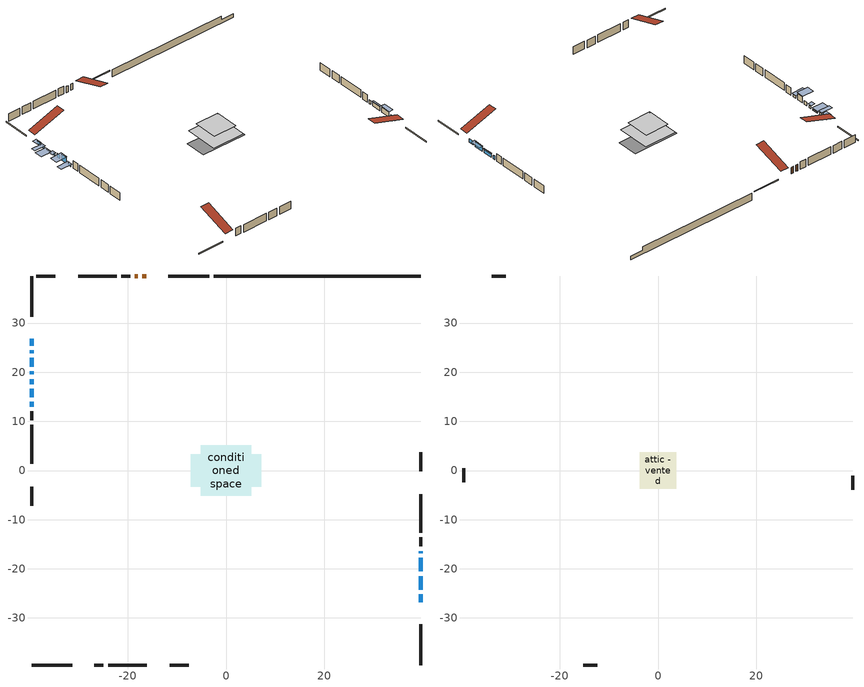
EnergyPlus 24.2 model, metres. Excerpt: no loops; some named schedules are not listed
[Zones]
conditioned space
 floor outside (Floor1 construction): -1.01,-1.01 -1.01,1.01 1.01,1.01 1.01,-1.01 z1.07
 floor adiabatic (AdiabaticFloorConstruction): -5.15,-5.15 -5.15,5.15 5.15,5.15 5.15,-5.15 z1.07
 floor foundation (Slab1 construction): -7.19,-3.33 -7.19,3.33 7.19,3.33 7.19,-3.33 z-1.22
 wall outside (RimJoist1 construction): -3.42,39.57 -11.73,39.57 / -39.57,-39.57 -31.26,-39.57 / -39.57,39.57 -39.57,31.26 / 39.57,-39.57 39.57,-31.26 z1.07:1.37
 wall outside (AdiabaticWallConstruction 1): -16.23,39.57 -17.04,39.57 / -17.96,39.57 -18.52,39.57 z1.07:3.1
 wall outside (AdiabaticWallConstruction): -39.57,26.77 -39.57,25.37 z1.07:1.99; -39.57,24.44 -39.57,23.83 / -39.57,20.15 -39.57,19.53 z1.07:1.86; -39.57,22.9 -39.57,21.07 z1.07:1.38; 39.57,-26.77 39.57,-25.19 / -39.57,18.61 -39.57,17.59 / 39.57,-20.54 39.57,-17.75 / 39.57,-16.82 39.57,-16.39 z1.07:2.29; -39.57,16.66 -39.57,14.93 z1.07:3.05; 39.57,-24.26 39.57,-21.47 z1.07:2.59; -39.57,14.01 -39.57,12.96 z1.07:1.76
 wall outside (Wall1 construction): -19.45,39.57 -21.28,39.57 / -26.77,-39.57 -24.93,-39.57 / -39.57,12.03 -39.57,10.2 / 39.57,-15.46 39.57,-13.63 z1.07:3.51
 wall outside (Wall2 construction): -22.21,39.57 -30.06,39.57 / -24,-39.57 -16.15,-39.57 / -39.57,9.27 -39.57,1.42 / 39.57,-12.7 39.57,-4.85 z1.07:3.51
 wall outside (Wall5 construction): -34.77,39.57 -38.64,39.57 / -11.44,-39.57 -7.57,-39.57 / -39.57,-3.29 -39.57,-7.16 / 39.57,-0.13 39.57,3.74 z1.07:3.51
 wall foundation (FoundationWall1 construction): -2.49,39.57,-1.22 -2.49,39.57,1.07 35.37,39.57,1.07 35.37,39.57,-0.07 39.57,39.57,-0.07 39.57,39.57,-1.22
 window (WindowConstruction): -39.57,26.77 -39.57,25.37 z1.07:1.98
 window (WindowConstruction 7): -39.57,24.44 -39.57,23.83 z1.07:1.86
 window (WindowConstruction 8): -39.57,22.9 -39.57,21.07 z1.07:1.37
 window (WindowConstruction 9): 39.57,-26.77 39.57,-25.19 z1.07:2.29
 window (WindowConstruction 1): -39.57,20.14 -39.57,19.53 z1.07:1.86
 window (WindowConstruction 2): -39.57,18.61 -39.57,17.59 z1.07:2.29
 window (WindowConstruction 3): -39.57,16.66 -39.57,14.93 z1.07:3.05
 window (WindowConstruction 4): 39.57,-24.26 39.57,-21.47 z1.07:2.59
 window (WindowConstruction 5): 39.57,-20.54 39.57,-17.75 z1.07:2.29
 window (WindowConstruction 10): 39.57,-16.82 39.57,-16.39 z1.07:2.29
 window (WindowConstruction 6): -39.57,14 -39.57,12.96 z1.07:1.76
 door (Door): -16.23,39.57 -17.04,39.57 z1.07:3.1
 door (Door 1): -17.97,39.57 -18.52,39.57 z1.07:3.1
 ceiling adiabatic (AdiabaticFloorConstruction): 5.15,-5.15 5.15,5.15 -5.15,5.15 -5.15,-5.15 z1.07
attic - vented
 floor to conditioned space (Floor2 construction Reversed): -3.75,-3.75 -3.75,3.75 3.75,3.75 3.75,-3.75 z3.51
 floor to conditioned space (Floor3 construction Reversed): -3.53,-3.53 -3.53,3.53 3.53,3.53 3.53,-3.53 z3.51
 wall outside (Wall3 construction): -30.99,39.57 -33.84,39.57 / -15.22,-39.57 -12.37,-39.57 / -39.57,0.49 -39.57,-2.37 / 39.57,-3.92 39.57,-1.06 z1.07:3.51
 roof outside (Roof1 construction): -15.3,39.57,3.51 -15.3,29.55,6.85 -12.66,29.55,6.85 -12.66,39.57,3.51; -27.69,-39.57,3.51 -27.69,-29.55,6.85 -30.34,-29.55,6.85 -30.34,-39.57,3.51; -39.57,27.69,3.51 -29.55,27.69,6.85 -29.55,30.34,6.85 -39.57,30.34,3.51; 39.57,-27.69,3.51 29.55,-27.69,6.85 29.55,-30.34,6.85 39.57,-30.34,3.51
shading: -39.57,25.07 -39.57,27.06 -40.79,27.06 -40.79,25.07 z2.28; -39.57,23.53 -39.57,24.74 -43.23,24.74 -43.23,23.53 z2.16; -39.57,20.77 -39.57,23.2 -43.23,23.2 -43.23,20.77 z1.67; -39.57,19.24 -39.57,20.44 -40.79,20.44 -40.79,19.24 z2.16; -39.57,14.63 -39.57,16.96 -43.23,16.96 -43.23,14.63 z3.35; 39.57,-21.17 39.57,-24.56 40.79,-24.56 40.79,-21.17 z2.89; 39.57,-17.55 39.57,-20.74 39.98,-20.74 39.98,-17.55 z2.49; -39.57,12.66 -39.57,14.3 -43.23,14.3 -43.23,12.66 z2.05
[Building]
Building 1: Terrain=Suburbs
[Site:Location]
London AP_ON: Latitude {deg}=43.03; Longitude {deg}=-81.15; Time Zone {hr}=-5; Elevation {m}=278; Keep Site Location Information=Yes
[Site:GroundTemperature:Shallow]
3.98693, 1.93205, 1.76749, 2.74264, 6.6573, 10.5537, 13.9317, 16.0716, 16.2534, 14.513, 11.2211, 7.44421
[Site:WaterMainsTemperature]
Calculation Method=Schedule; Temperature Schedule=mains temperature schedule
[Material] Roughness=Rough; Thermal Absorptance=0.9
Name | Thickness {m} | Conductivity {W/m-K} | Density {kg/m3} | Specific Heat {J/kg-K} | Solar Absorptance | Visible Absorptance
asphalt or fiberglass shingles | 0.00635 | 0.162714 | 1121.4 | 1465.45 | 0.4 | 0.4
ceiling stud and cavity | 0.1397 | 0.0801386 | 65.682 | 1177.47 | 0.7 | 0.7
ceiling stud and cavity 1 | 0.1397 | 0.117711 | 65.682 | 1177.47 | 0.7 | 0.7
concrete 4.0 in. | 0.1016 | 1.803125 | 2242.8 | 837.4 | 0.7 | 0.7
concrete 8.0 in. | 0.2032 | 1.803125 | 2242.8 | 837.4 | 0.7 | 0.7
door material | 0.04445 | 0.188738 | 512.64 | 1214.23 | 0.7 | 0.7
door material 1 | 0.04445 | 0.053851 | 512.64 | 1214.23 | 0.7 | 0.7
exterior vertical ins | 0.00277363 | 0.029427 | 32.04 | 1214.23 | 0.7 | 0.7
floor covering | 0.0127 | 0.0433444 | 54.468 | 1339.84 | 0.6 | 0.6
floor rigid ins; rim joist rigid ins | 0.051816 | 0.029427 | 32.04 | 1214.23 | 0.7 | 0.7
floor rigid ins 1; wall rigid ins | 0.512978 | 0.029427 | 32.04 | 1214.23 | 0.7 | 0.7
floor stud and cavity | 0.1397 | 0.428396 | 92.3553 | 1139.71 | 0.7 | 0.7
floor stud and cavity 1 | 0.1397 | 1.75129 | 37.0049 | 1207.88 | 0.7 | 0.7
furniture material conditioned space 1 | 0.1524 | 0.115458 | 640.8 | 1214.23 | 0.6 | 0.6
gypsum board | 0.0127 | 0.160291 | 801 | 837.4 | 0.6 | 0.6
gypsum board 1 | 0.0127 | 0.160291 | 801 | 837.4 | 0.7 | 0.7
osb sheathing 0.5 in. | 0.0127 | 0.115458 | 512.64 | 1214.23 | 0.7 | 0.7
osb sheathing 0.75 in. | 0.01905 | 0.115458 | 512.64 | 1214.23 | 0.7 | 0.7
osb sheathing 2.0 in. | 0.0508 | 0.115458 | 512.64 | 1214.23 | 0.7 | 0.7
rim joist stud and cavity | 0.0508 | 0.308293 | 125.044 | 1163.47 | 0.6 | 0.6
wall stud and cavity | 0.1397 | 0.103305 | 139.0536 | 1170.24 | 0.7 | 0.7
wall stud and cavity 1 | 0.1397 | 0.0783201 | 139.0536 | 1170.24 | 0.7 | 0.7
wall stud and cavity 2 | 0.0889 | 6.1454 | 50.32683 | 1063.81 | 0.6 | 0.6
wall stud and cavity 3 | 0.1397 | 0.101382 | 139.0536 | 1170.24 | 0.7 | 0.7
wall stud and cavity 4 | 0.0889 | 0.380278 | 52.3479 | 1209.89 | 0.7 | 0.7
wall stud and cavity 5 | 0.0889 | 0.391764 | 83.0341 | 1211.67 | 0.7 | 0.7
wood siding | 0.0254 | 0.102417 | 544.68 | 1172.36 | 0.4 | 0.4
wood siding 1 | 0.00254 | 0.102417 | 544.68 | 1172.36 | 0.4 | 0.4
wood siding 2; wood siding 3; wood siding 4 | 0.0254 | 0.102417 | 544.68 | 1172.36 | 0.7 | 0.7
[WindowMaterial:SimpleGlazingSystem]
Name | U-Factor {W/m2-K} | Solar Heat Gain Coefficient
WindowMaterial | 2.67036 | 0.55
WindowMaterial 1 | 3.25804 | 0.49
WindowMaterial 2 | 2.671499 | 0.55
WindowMaterial 3 | 2.70897 | 0.59
WindowMaterial 4 | 2.65958 | 0.66
WindowMaterial 5 | 2.66923 | 0.58
WindowMaterial 6 | 2.6732 | 0.49
WindowMaterial 7 | 4.15402 | 0.41
WindowMaterial 8 | 2.671499 | 0.53
WindowMaterial 9 | 2.98152 | 0.6
[Construction]
AdiabaticFloorConstruction: floor stud and cavity 1, floor rigid ins 1, osb sheathing 0.75 in., floor covering
AdiabaticWallConstruction: wood siding 3, wall rigid ins, wall stud and cavity 4, gypsum board
AdiabaticWallConstruction 1: wood siding 4, wall rigid ins, wall stud and cavity 4, gypsum board
Door: door material
Door 1: door material 1
Floor1 construction: floor stud and cavity, floor rigid ins, osb sheathing 0.75 in., floor covering
Floor2 construction Reversed: gypsum board, ceiling stud and cavity
Floor3 construction Reversed: gypsum board, ceiling stud and cavity 1
FoundationWall1 construction: concrete 8.0 in., gypsum board 1
furniture construction conditioned space 1: furniture material conditioned space 1
PartitionWallConstruction: gypsum board, wall stud and cavity 5, gypsum board
RimJoist1 construction: wood siding 2, rim joist rigid ins, osb sheathing 2.0 in., rim joist stud and cavity
Roof1 construction: asphalt or fiberglass shingles
Slab1 construction: concrete 4.0 in.
Wall1 construction: wood siding, osb sheathing 0.5 in., wall stud and cavity, gypsum board
Wall2 construction: wood siding, osb sheathing 0.5 in., wall stud and cavity 1, gypsum board
Wall3 construction: wood siding 1, wall stud and cavity 2
Wall5 construction: wood siding, osb sheathing 0.5 in., wall stud and cavity 3, gypsum board
WindowConstruction: WindowMaterial
WindowConstruction 1; WindowConstruction 7: WindowMaterial 1
WindowConstruction 10: WindowMaterial 9
WindowConstruction 2: WindowMaterial 2
WindowConstruction 3: WindowMaterial 3
WindowConstruction 4: WindowMaterial 4
WindowConstruction 5: WindowMaterial 5
WindowConstruction 6: WindowMaterial 6
WindowConstruction 8: WindowMaterial 7
WindowConstruction 9: WindowMaterial 8
[Zone] Multiplier=1; Part of Total Floor Area=Yes
Name | Volume {m3}
attic - vented | 57.4453
conditioned space | 500.3
[Space]
Name | Zone | Volume {m3}
attic - vented 1 | attic - vented | 57.4453
conditioned space 1 | conditioned space | 500.3
[ZoneInfiltration:EffectiveLeakageArea]
infil attic - vented 1: Zone or Space=attic - vented 1; Schedule=Always On Discrete; Effective Air Leakage Area {cm2}=4621.53; Stack Coefficient=0.000401906; Wind Coefficient=1.35451e-05
[ZoneMixing]
whole house fan mix: Zone or Space=attic - vented; Schedule=Always On Continuous; Design Flow Rate Calculation Method=Flow/Zone; Design Flow Rate {m3/s}=0; Source Zone or Space=conditioned space
[SurfaceProperty:ExposedFoundationPerimeter]
Slab1: Exposed Perimeter Calculation Method=TotalExposedPerimeter; Total Exposed Perimeter {m}=42.063
[InternalMass] Zone or ZoneList=conditioned space; Space or SpaceList=conditioned space 1
Name | Construction | Surface Area {m2}
furniture mass conditioned space 1 | furniture construction conditioned space 1 | 82.2719
partition wall mass | PartitionWallConstruction | 205.68
[Lights]
interior lighting: Zone or ZoneList or Space or SpaceList=conditioned space 1; Schedule=interior lighting schedule; Design Level Calculation Method=LightingLevel; Lighting Level {W}=343.2; Return Air Fraction=0; Fraction Radiant=0.6; Fraction Visible=0.2; Fraction Replaceable=1
[People]
occupants: Zone or ZoneList or Space or SpaceList=conditioned space 1; Number of People Schedule=occupants schedule; Number of People Calculation Method=People; Number of People=3; Fraction Radiant=0.314171; Sensible Heat Fraction=0.56303; Activity Level Schedule=occupants activity schedule; Carbon Dioxide Generation Rate {m3/s-W}=0; Enable ASHRAE 55 Comfort Warnings=No; Mean Radiant Temperature Calculation Type=EnclosureAveraged
[ElectricEquipment] Zone or ZoneList or Space or SpaceList=conditioned space 1; Design Level Calculation Method=EquipmentLevel
Name | Schedule | Design Level {W} | Fraction Latent | Fraction Radiant | Fraction Lost
clothes dryer | clothes dryer schedule | 140.772 | 0.015 | 0.081 | 0.85
clothes washer | clothes washer schedule | 32.1985 | 0.03 | 0.162 | 0.7
cooking range | cooking range schedule | 215.147 | 0.08 | 0.432 | 0.2
dishwasher | dishwasher schedule | 66.8632 | 0.3 | 0.18 | 0.4
fridge | fridge schedule | 72.9452 | 0 | 0.6 | 0
mech vent bath fan 0 | mech vent bath fan 0 schedule | 50.2 | 0 | 0 | 1
mech vent bath fan 1 | mech vent bath fan 1 schedule | 50.2 | 0 | 0 | 1
mech vent house fan | mech vent house fan schedule | 0 | 0 | 0 | 1
mech vent house fan cfis | mech vent house fan cfis schedule | 0 | 0 | 0 | 0
mech vent range fan 0 | mech vent range fan 0 schedule | 57 | 0 | 0 | 1
misc plug loads | misc plug loads schedule | 494.7 | 0.045 | 0.513 | 0.1
whole house fan | Always On Discrete | 0 | 0 | 0 | 1
[OtherEquipment] Zone or ZoneList or Space or SpaceList=conditioned space 1; Design Level Calculation Method=EquipmentLevel
Name | Fuel Type | Schedule | Design Level {W} | Fraction Latent | Fraction Radiant | Fraction Lost
clothes dryer 1 | Electricity | clothes dryer schedule | 0 | 0.015 | 0.081 | 0.85
cooking range 1 | Electricity | cooking range schedule | 0 | 0.08 | 0.432 | 0.2
general water use latent | None | general water use schedule | 62.594 | 1 | 0 | 0
general water use sensible | None | general water use schedule | -61.6891 | 0 | 0.6 | 0
mech vent house fan latent load | None | Always On Discrete | 0 | 1 | 0 | 0
mech vent house fan sensible load | None | Always On Discrete | 0 | 0 | 0 | 0
water heater energy adjustment1 | NaturalGas | Always On Discrete | 0.01 | 0 | 0 | 1
[ZoneInfiltration:DesignFlowRate] Zone or ZoneList or Space or SpaceList=conditioned space 1; Schedule=Always On Discrete; Design Flow Rate Calculation Method=Flow/Zone; Design Flow Rate {m3/s}=0
infil flow; natural vent flow; whole house fan flow
[AvailabilityManager:Scheduled]
central ac and furnace airloop Availability Manager: Schedule=Always On Discrete
[Foundation:Kiva]
Foundation Kiva 1: Initial Indoor Air Temperature {C}=18; Wall Height Above Grade {m}=1.07; Wall Depth Below Slab {m}=0.2032; Custom Block Material Name 1=exterior vertical ins; Custom Block Depth 1 {m}=2.28999; Custom Block X Position 1 {m}=0.2159; Custom Block Z Position 1 {m}=0
[Foundation:Kiva:Settings]
Soil Conductivity {W/m-K}=0.849921; Soil Density {kg/m3}=1842.3; Soil Specific Heat {J/kg-K}=418.7; Ground Solar Absorptivity=0.9; Ground Thermal Absorptivity=0.9; Ground Surface Roughness {m}=0.03; Far-Field Width {m}=40; Deep-Ground Boundary Condition=ZeroFlux; Deep-Ground Depth {m}=40; Minimum Cell Dimension {m}=0.2; Maximum Cell Growth Coefficient=3; Simulation Timestep=Timestep
[Exterior:Lights]
exterior lighting: Schedule=exterior lighting schedule; Design Level {W}=75.6
[EnergyManagementSystem:GlobalVariable]
central_ac_and_furnace_airloop_Fan_RTF
infil_program_Qfan
infil_program_Qinf
natural_vent_program_Qnv
natural_vent_program_Qwhf
[EnergyManagementSystem:Sensor]
Name | Output:Variable or Output:Meter Index Key | Output:Variable or Output:Meter
airflow_gain | infil flow | Infiltration Sensible Heat Gain Energy
airflow_gain_1 | natural vent flow | Infiltration Sensible Heat Gain Energy
airflow_gain_2 | whole house fan flow | Infiltration Sensible Heat Gain Energy
airflow_loss | infil flow | Infiltration Sensible Heat Loss Energy
airflow_loss_1 | natural vent flow | Infiltration Sensible Heat Loss Energy
airflow_loss_2 | whole house fan flow | Infiltration Sensible Heat Loss Energy
clg_load_cond |  | Cooling:EnergyTransfer:Zone:CONDITIONED SPACE
clg_sp_s; clg_sp_s_1 | cooling setpoint | Schedule Value
clothes_dryer_exhaust_0_sch_s | clothes dryer exhaust 0 schedule | Schedule Value
cool_season | cooling season schedule | Schedule Value
htg_load_cond |  | Heating:EnergyTransfer:Zone:CONDITIONED SPACE
htg_sp_s; htg_sp_s_1 | heating setpoint | Schedule Value
ig_ee_conv | clothes dryer | Electric Equipment Convective Heating Energy
ig_ee_conv_2 | cooking range | Electric Equipment Convective Heating Energy
ig_ee_conv_4 | fridge | Electric Equipment Convective Heating Energy
ig_ee_conv_5 | misc plug loads | Electric Equipment Convective Heating Energy
ig_ee_conv_6 | whole house fan | Electric Equipment Convective Heating Energy
ig_ee_rad | clothes dryer | Electric Equipment Radiant Heating Energy
ig_ee_rad_2 | cooking range | Electric Equipment Radiant Heating Energy
ig_ee_rad_4 | fridge | Electric Equipment Radiant Heating Energy
ig_ee_rad_5 | misc plug loads | Electric Equipment Radiant Heating Energy
ig_ee_rad_6 | whole house fan | Electric Equipment Radiant Heating Energy
ig_lgt_conv | interior lighting | Lights Convective Heating Energy
ig_lgt_rad | interior lighting | Lights Radiant Heating Energy
ig_lgt_vis | interior lighting | Lights Visible Radiation Heating Energy
ig_oe_conv | clothes dryer 1 | Other Equipment Convective Heating Energy
ig_oe_conv_1 | cooking range 1 | Other Equipment Convective Heating Energy
ig_oe_conv_2 | general water use latent | Other Equipment Convective Heating Energy
ig_oe_conv_3 | general water use sensible | Other Equipment Convective Heating Energy
ig_oe_conv_4 | water heater energy adjustment1 | Other Equipment Convective Heating Energy
ig_oe_rad | clothes dryer 1 | Other Equipment Radiant Heating Energy
ig_oe_rad_1 | cooking range 1 | Other Equipment Radiant Heating Energy
ig_oe_rad_2 | general water use latent | Other Equipment Radiant Heating Energy
ig_oe_rad_3 | general water use sensible | Other Equipment Radiant Heating Energy
ig_oe_rad_4 | water heater energy adjustment1 | Other Equipment Radiant Heating Energy
ig_ppl_conv | occupants | People Convective Heating Energy
ig_ppl_rad | occupants | People Radiant Heating Energy
im_conv | furniture mass conditioned space 1 | Surface Inside Face Convection Heat Gain Energy
im_conv_1 | partition wall mass | Surface Inside Face Convection Heat Gain Energy
im_ig | furniture mass conditioned space 1 | Surface Inside Face Internal Gains Radiation Heat Gain Energy
im_ig_1 | partition wall mass | Surface Inside Face Internal Gains Radiation Heat Gain Energy
im_lgt | furniture mass conditioned space 1 | Surface Inside Face Lights Radiation Heat Gain Energy
im_lgt_1 | partition wall mass | Surface Inside Face Lights Radiation Heat Gain Energy
im_sol | furniture mass conditioned space 1 | Surface Inside Face Solar Radiation Heat Gain Energy
im_sol_1 | partition wall mass | Surface Inside Face Solar Radiation Heat Gain Energy
im_surf | furniture mass conditioned space 1 | Surface Inside Face Net Surface Thermal Radiation Heat Gain Energy
im_surf_1 | partition wall mass | Surface Inside Face Net Surface Thermal Radiation Heat Gain Energy
mech_vent_bath_fan_0_sch_s | mech vent bath fan 0 schedule | Schedule Value
mech_vent_bath_fan_1_sch_s | mech vent bath fan 1 schedule | Schedule Value
mech_vent_range_fan_0_sch_s | mech vent range fan 0 schedule | Schedule Value
mv_conv | mech vent bath fan 0 | Electric Equipment Convective Heating Energy
mv_conv_1 | mech vent bath fan 1 | Electric Equipment Convective Heating Energy
mv_conv_2 | mech vent house fan | Electric Equipment Convective Heating Energy
mv_conv_3 | mech vent house fan cfis | Electric Equipment Convective Heating Energy
mv_conv_4 | mech vent range fan 0 | Electric Equipment Convective Heating Energy
mv_conv_5 | mech vent house fan latent load | Other Equipment Convective Heating Energy
mv_conv_6 | mech vent house fan sensible load | Other Equipment Convective Heating Energy
mv_rad | mech vent bath fan 0 | Electric Equipment Radiant Heating Energy
mv_rad_1 | mech vent bath fan 1 | Electric Equipment Radiant Heating Energy
mv_rad_2 | mech vent house fan | Electric Equipment Radiant Heating Energy
mv_rad_3 | mech vent house fan cfis | Electric Equipment Radiant Heating Energy
mv_rad_4 | mech vent range fan 0 | Electric Equipment Radiant Heating Energy
mv_rad_5 | mech vent house fan latent load | Other Equipment Radiant Heating Energy
mv_rad_6 | mech vent house fan sensible load | Other Equipment Radiant Heating Energy
natural_vent_s | natural vent schedule | Schedule Value
out_pb_s |  | Site Outdoor Air Barometric Pressure
out_wt_s |  | Site Outdoor Air Humidity Ratio
site_vw_s |  | Site Wind Speed
ss_back_out | Window1 | Surface Window Shortwave from Zone Back Out Window Heat Transfer Rate
ss_back_out_1 | Window10 | Surface Window Shortwave from Zone Back Out Window Heat Transfer Rate
ss_back_out_10 | Window9 | Surface Window Shortwave from Zone Back Out Window Heat Transfer Rate
ss_back_out_2 | Window11 | Surface Window Shortwave from Zone Back Out Window Heat Transfer Rate
ss_back_out_3 | Window13 | Surface Window Shortwave from Zone Back Out Window Heat Transfer Rate
ss_back_out_4 | Window2 | Surface Window Shortwave from Zone Back Out Window Heat Transfer Rate
ss_back_out_5 | Window3 | Surface Window Shortwave from Zone Back Out Window Heat Transfer Rate
ss_back_out_6 | Window4 | Surface Window Shortwave from Zone Back Out Window Heat Transfer Rate
ss_back_out_7 | Window5 | Surface Window Shortwave from Zone Back Out Window Heat Transfer Rate
ss_back_out_8 | Window6 | Surface Window Shortwave from Zone Back Out Window Heat Transfer Rate
ss_back_out_9 | Window8 | Surface Window Shortwave from Zone Back Out Window Heat Transfer Rate
ss_conv | Door1 | Surface Inside Face Convection Heat Gain Energy
ss_conv_1 | Door2 | Surface Inside Face Convection Heat Gain Energy
ss_conv_10 | Window6 | Surface Inside Face Convection Heat Gain Energy
ss_conv_11 | Window8 | Surface Inside Face Convection Heat Gain Energy
ss_conv_12 | Window9 | Surface Inside Face Convection Heat Gain Energy
ss_conv_2 | Window1 | Surface Inside Face Convection Heat Gain Energy
ss_conv_3 | Window10 | Surface Inside Face Convection Heat Gain Energy
ss_conv_4 | Window11 | Surface Inside Face Convection Heat Gain Energy
ss_conv_5 | Window13 | Surface Inside Face Convection Heat Gain Energy
ss_conv_6 | Window2 | Surface Inside Face Convection Heat Gain Energy
ss_conv_7 | Window3 | Surface Inside Face Convection Heat Gain Energy
ss_conv_8 | Window4 | Surface Inside Face Convection Heat Gain Energy
ss_conv_9 | Window5 | Surface Inside Face Convection Heat Gain Energy
ss_ig | Door1 | Surface Inside Face Internal Gains Radiation Heat Gain Energy
ss_ig_1 | Door2 | Surface Inside Face Internal Gains Radiation Heat Gain Energy
ss_ig_10 | Window6 | Surface Inside Face Internal Gains Radiation Heat Gain Energy
ss_ig_11 | Window8 | Surface Inside Face Internal Gains Radiation Heat Gain Energy
ss_ig_12 | Window9 | Surface Inside Face Internal Gains Radiation Heat Gain Energy
ss_ig_2 | Window1 | Surface Inside Face Internal Gains Radiation Heat Gain Energy
ss_ig_3 | Window10 | Surface Inside Face Internal Gains Radiation Heat Gain Energy
ss_ig_4 | Window11 | Surface Inside Face Internal Gains Radiation Heat Gain Energy
ss_ig_5 | Window13 | Surface Inside Face Internal Gains Radiation Heat Gain Energy
ss_ig_6 | Window2 | Surface Inside Face Internal Gains Radiation Heat Gain Energy
ss_ig_7 | Window3 | Surface Inside Face Internal Gains Radiation Heat Gain Energy
ss_ig_8 | Window4 | Surface Inside Face Internal Gains Radiation Heat Gain Energy
ss_ig_9 | Window5 | Surface Inside Face Internal Gains Radiation Heat Gain Energy
ss_lgt | Door1 | Surface Inside Face Lights Radiation Heat Gain Energy
ss_lgt_1 | Door2 | Surface Inside Face Lights Radiation Heat Gain Energy
ss_sol | Door1 | Surface Inside Face Solar Radiation Heat Gain Energy
ss_sol_1 | Door2 | Surface Inside Face Solar Radiation Heat Gain Energy
ss_surf | Door1 | Surface Inside Face Net Surface Thermal Radiation Heat Gain Energy
ss_surf_1 | Door2 | Surface Inside Face Net Surface Thermal Radiation Heat Gain Energy
ss_surf_10 | Window6 | Surface Inside Face Net Surface Thermal Radiation Heat Gain Energy
ss_surf_11 | Window8 | Surface Inside Face Net Surface Thermal Radiation Heat Gain Energy
ss_surf_12 | Window9 | Surface Inside Face Net Surface Thermal Radiation Heat Gain Energy
ss_surf_2 | Window1 | Surface Inside Face Net Surface Thermal Radiation Heat Gain Energy
ss_surf_3 | Window10 | Surface Inside Face Net Surface Thermal Radiation Heat Gain Energy
ss_surf_4 | Window11 | Surface Inside Face Net Surface Thermal Radiation Heat Gain Energy
ss_surf_5 | Window13 | Surface Inside Face Net Surface Thermal Radiation Heat Gain Energy
ss_surf_6 | Window2 | Surface Inside Face Net Surface Thermal Radiation Heat Gain Energy
ss_surf_7 | Window3 | Surface Inside Face Net Surface Thermal Radiation Heat Gain Energy
ss_surf_8 | Window4 | Surface Inside Face Net Surface Thermal Radiation Heat Gain Energy
ss_surf_9 | Window5 | Surface Inside Face Net Surface Thermal Radiation Heat Gain Energy
ss_trans_in | Window1 | Surface Window Transmitted Solar Radiation Rate
ss_trans_in_1 | Window10 | Surface Window Transmitted Solar Radiation Rate
ss_trans_in_10 | Window9 | Surface Window Transmitted Solar Radiation Rate
ss_trans_in_2 | Window11 | Surface Window Transmitted Solar Radiation Rate
ss_trans_in_3 | Window13 | Surface Window Transmitted Solar Radiation Rate
ss_trans_in_4 | Window2 | Surface Window Transmitted Solar Radiation Rate
ss_trans_in_5 | Window3 | Surface Window Transmitted Solar Radiation Rate
ss_trans_in_6 | Window4 | Surface Window Transmitted Solar Radiation Rate
ss_trans_in_7 | Window5 | Surface Window Transmitted Solar Radiation Rate
ss_trans_in_8 | Window6 | Surface Window Transmitted Solar Radiation Rate
ss_trans_in_9 | Window8 | Surface Window Transmitted Solar Radiation Rate
ss_trans_out | Window1 | Surface Inside Face Initial Transmitted Diffuse Transmitted Out Window Solar Radiation Rate
ss_trans_out_1 | Window10 | Surface Inside Face Initial Transmitted Diffuse Transmitted Out Window Solar Radiation Rate
ss_trans_out_10 | Window9 | Surface Inside Face Initial Transmitted Diffuse Transmitted Out Window Solar Radiation Rate
ss_trans_out_2 | Window11 | Surface Inside Face Initial Transmitted Diffuse Transmitted Out Window Solar Radiation Rate
